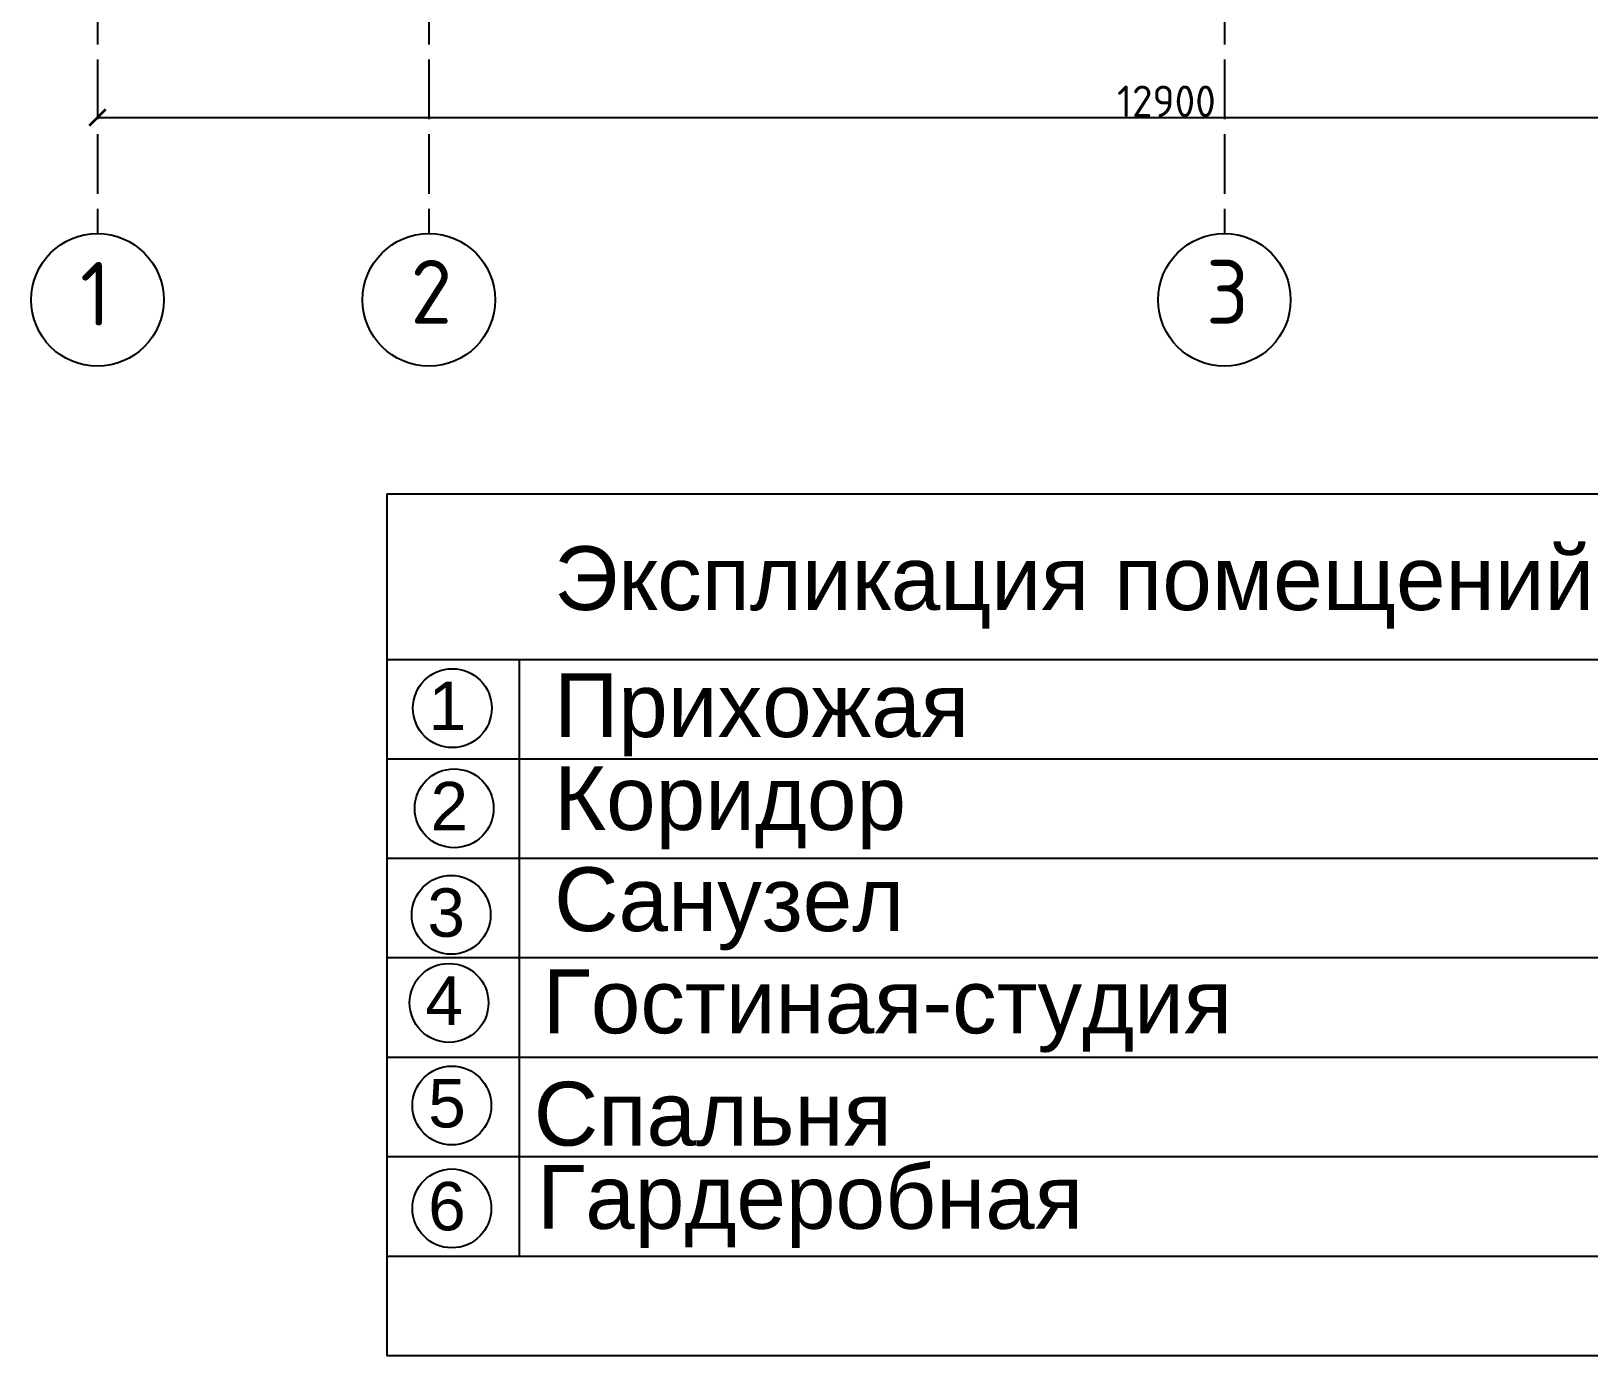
# Model space of a CAD drawing. Header units: millimetres. Extents: x -178199094 to 13669908, y -30538122 to 6091408.
# Drawn here: x 6790639 to 6800038, y 352560 to 360551 of the extents above; entities that cross this region are included whole.
import ezdxf

# ---------------------------------------------------------------- set-up
doc = ezdxf.new("R2010")
doc.units = ezdxf.units.MM
doc.linetypes.add('ACAD_ISO02W100', pattern=[15, 12, -3])
doc.layers.add('Plan 1', color=7, linetype='Continuous')
doc.layers.add('Plan 2', color=7, linetype='Continuous')
doc.styles.add('Annotative', font='arial.ttf')
doc.styles.add('gost', font='GOST Common.ttf')
doc.styles.get("Standard").update_dxf_attribs({"font": 'arial.ttf'})
doc.dimstyles.new('GOST', dxfattribs={"dimtxt": 190, "dimasz": 100, "dimexe": 0.18, "dimexo": 0.06, "dimgap": 3, "dimtad": 1, "dimdec": 0, "dimzin": 0, "dimdsep": 46, "dimtxsty": 'gost', "dimblk": 'ARCHTICK', "dimcen": 0.09, "dimclrt": 256, "dimadec": 0, "dimazin": 0, "dimtfac": 1, "dimtdec": 0, "dimtofl": 0, "dimtmove": 0, "dimatfit": 3, "dimldrblk": 'ARCHTICK', "dimfxl": 200, "dimfxlon": 1, "dimtolj": 1, "dimtzin": 0, "dimarcsym": 0})

# ---------------------------------------------------------------- blocks, each defined once
blk = doc.blocks.new('_ArchTick')
at = {"color": 0, "linetype": 'ByBlock', "const_width": 0.15}
blk.add_lwpolyline([(-0.5, -0.5), (0.5, 0.5)], dxfattribs=at)
blk = doc.blocks.new('*D296')
at = {"color": 0, "lineweight": -2, "transparency": 16777216}
for p, q in [((6791039.1, 360229.8), (6791039.1, 360029.6)), ((6803938.9, 360229.8), (6803938.9, 360029.6)), ((6791039.1, 360029.8), (6803938.9, 360029.8))]:
    blk.add_line(p, q, dxfattribs=at)
at = {"layer": 'Defpoints', "color": 0, "transparency": 16777216}
for p in [(6791039.1, 363429.8), (6803938.9, 363429.8), (6803938.9, 360029.8)]:
    blk.add_point(p, dxfattribs=at)
at = {"color": 0, "lineweight": -2, "transparency": 16777216, "xscale": 100, "yscale": 100, "zscale": 100, "rotation": 180}
blk.add_blockref('_ArchTick', (6791039.1, 360029.8), dxfattribs=at)
at = {"color": 0, "lineweight": -2, "transparency": 16777216, "xscale": 100, "yscale": 100, "zscale": 100}
blk.add_blockref('_ArchTick', (6803938.9, 360029.8), dxfattribs=at)
at = {"transparency": 16777216, "insert": (6797489, 360127.8), "char_height": 190, "attachment_point": 5, "style": 'gost'}
blk.add_mtext('\\A1;12900', dxfattribs=at)

msp = doc.modelspace()

# ---------------------------------------------------------------- linework, layer by layer
at = {"color": 18, "true_color": 0x000000}
for points in [[(6792784.62209, 357759.74237), (6803602.88104, 357759.74237), (6803602.88104, 356759.74237)], [(6792784.62209, 357759.74237), (6792784.62209, 356759.74237)], [(6792784.62209, 356759.74237), (6798704.09647, 356759.74237), (6803602.88104, 356759.74237)], [(6792784.62209, 356759.74237), (6792784.62209, 352559.74237)], [(6793584.62209, 356759.74237), (6793584.62209, 353159.74237)], [(6803602.88104, 356159.74237), (6792784.62209, 356159.74237)], [(6803602.88104, 355559.74237), (6792784.62209, 355559.74237)], [(6803602.88104, 354959.74237), (6792784.62209, 354959.74237)], [(6803602.88104, 354359.74237), (6792784.62209, 354359.74237)], [(6803602.88104, 353759.74237), (6792784.62209, 353759.74237)], [(6803602.88104, 353159.74237), (6792784.62209, 353159.74237)], [(6803602.88104, 352559.74237), (6792784.62209, 352559.74237)]]:
    msp.add_lwpolyline(points, dxfattribs=at)
for centre in [(6791039.11979, 358929.97132), (6793039.11979, 358929.97132), (6797838.90942, 358929.97132)]:
    msp.add_circle(centre, 400, dxfattribs=at)
at = {"layer": 'Plan 1', "color": 251, "linetype": 'ACAD_ISO02W100', "ltscale": 30, "true_color": 0x636466}
msp.add_line((6791039.11979, 360029.79132), (6803989.11979, 360029.79132), dxfattribs=at)
for points in [[(6791039.11979, 377929.97132), (6791039.11979, 359329.97132)], [(6793039.11979, 377929.97132), (6793039.11979, 359329.97132)], [(6797838.90942, 377929.97132), (6797838.90942, 359329.97132)]]:
    msp.add_lwpolyline(points, dxfattribs=at)
at = {"layer": 'Plan 2'}
for centre in [(6793180.52285, 356466.79438), (6793191.75908, 355862.57751), (6793173.2049, 355220.25), (6793160.46644, 354688.76724), (6793177.83008, 354069.87794), (6793177.83008, 353449.30415)]:
    msp.add_circle(centre, 237.91626, dxfattribs=at)

# ---------------------------------------------------------------- texts
at = {"layer": 'Plan 1'}
for s, width, insert, char_height, attachment_point, style in [('1', 384.8748082, (6790934.80671, 359158.70273), 384.87481, 1, 'gost'), ('2', 384.8748082, (6792928.32752, 359170.54621), 384.87481, 1, 'gost'), ('3', 384.8748082, (6797728.11714, 359170.54621), 384.87481, 1, 'gost'), ('{\\fArial|b0|i0|c204|p34;Экспликация\\fArial|b0|i0|c0|p34; \\fArial|b0|i0|c204|p34;помещений}', 8405.2482479, (6793795.10708, 356947.10914), 384.8748082, 7, 'Annotative'), ('{\\fArial|b0|i0|c204|p34;Прихожая}', 3989.515008, (6793795.10708, 356176.36149), 384.8748082, 7, 'gost'), ('{\\fArial|b0|i0|c204|p34;Коридор}', 8218.2167846, (6793795.10708, 355615.90614), 384.8748082, 7, 'gost'), ('{\\fArial|b0|i0|c204|p34;Санузел}', 9987.3179398, (6793795.10708, 355005.81907), 384.8748082, 7, 'gost'), ('\\pt1539.49923;{\\fArial|b0|i0|c204|p34;Гостиная-студия}', 8595.0772294, (6793724.88201, 354389.37092), 384.8748082, 7, 'gost'), ('{\\fArial|b0|i0|c204|p34;Спальня}', 4744.7743443, (6793672.3917, 353822.75139), 384.8748082, 7, 'gost'), ('{\\fArial|b0|i0|c204|p34;Гардеробная}', 4277.2413972, (6793691.53053, 353209.8603), 384.8748082, 7, 'gost')]:
    msp.add_mtext_dynamic_manual_height_columns(s, width=width, gutter_width=0.54982, heights=[0], dxfattribs=dict(at, insert=insert, char_height=char_height, attachment_point=attachment_point, style=style))
at = {"layer": 'Plan 2', "char_height": 291.93784, "attachment_point": 1}
for s, insert in [('1', (6793037.35802, 356626.31903)), ('2', (6793048.59425, 356022.10216)), ('3', (6793030.04007, 355379.77465)), ('4', (6793017.30161, 354848.29189)), ('5', (6793034.66525, 354229.40259)), ('6', (6793034.66525, 353608.8288))]:
    msp.add_mtext_dynamic_manual_height_columns(s, width=291.9378439, gutter_width=0.97313, heights=[0], dxfattribs=dict(at, insert=insert))

# ---------------------------------------------------------------- dimensions: what is measured, and where the dimension line sits
at = {"color": 18, "true_color": 0x000000}
dim = msp.add_linear_dim(base=(6803938.90942, 360029.79132), p1=(6791039.11979, 363429.79132), p2=(6803938.90942, 363429.79132), dimstyle='GOST', dxfattribs=at)
dim.commit()
dim.dimension.update_dxf_attribs({"geometry": '*D296', "text_midpoint": (6797489.0146, 360127.79132)})

doc.saveas('drawing.dxf')
